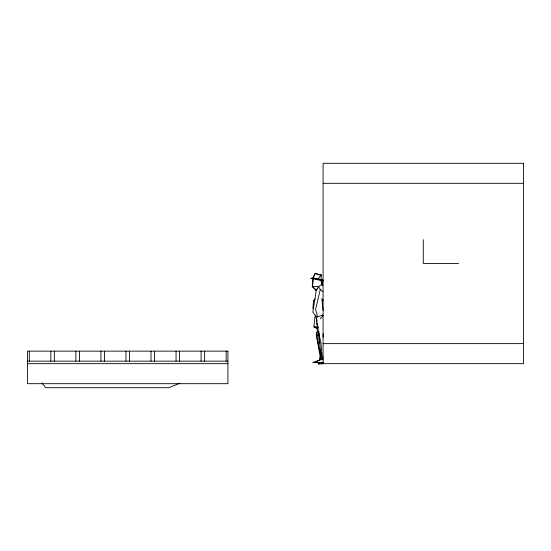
<?xml version="1.0" encoding="UTF-8"?>
<svg xmlns="http://www.w3.org/2000/svg" width="551" height="551" viewBox="0 0 551 551"><rect width="100%" height="100%" fill="white"/><g stroke="black" fill="none" stroke-linecap="round" stroke-linejoin="round"><path stroke-width="0.83" d="M323.506 362.758L312.816 362.606L320.386 359.803L320.606 349.954M323.079 337.136L323.155 333.81M319.842 343.128L318.946 342.047L319.153 333.272M317.404 288.407L316.219 290.453L312.314 286.857L312.555 278.682L321.977 280.714L322.128 284.35L318.492 286.616L316.219 290.453L312.844 312.004L316.343 317.293L317.135 321.288M321.901 279.729L322.487 279.887L321.081 279.577L321.267 274.873L315.02 273.551L312.699 278.083L318.072 279.013L321.267 274.873L321.212 275.39M319.442 360.815L320.93 355.96L316.777 337.012L317.431 327.411L315.84 315.461M320.386 359.803L320.93 352.337M312.872 308.636L313.602 300.832L315.138 299.007M321.977 280.714L322.128 284.35M317.755 328.21L316.143 328.189L313.918 326.922L314.869 317.045M322.411 362.338L322.239 363.86L318.457 364.053L318.829 362.386M313.54 278.909L312.314 286.857M319.201 360.712L320.138 356.531L316.253 334.319L317.19 331.929M316.219 290.453L312.61 286.293L318.492 286.616L320.317 289.461L315.571 309.338L317.645 316.908L316.343 317.293M319.043 331.537L318.664 333.073L321.329 359.879M322.659 362.2L322.239 363.86L321.977 362.276M318.946 362.434L318.457 364.053L319.532 362.861M313.305 278.11L315.02 273.551L320.441 275.163M316.777 337.012L318.678 333.197M310.716 278.462L313.636 278.193M320.4 318.843L323.127 315.289M323.389 357.42L322.287 358.57L314.773 362.53L323.223 362.703M320.138 356.531L320.93 355.96M313.602 300.832L314.883 300.061M179.84 383.214L168.806 387.704L45.581 387.704L41.979 382.897M317.645 316.908L322.838 314.972M316.453 362.282L314.773 362.53L323.237 362.517M311.046 278.262L313.829 278.172L321.081 279.577M323.086 183.331L523.45 183.331M458.632 263.481L423.271 263.481L423.271 239.651M323.086 343.624L523.45 343.624M27.55 361.153L227.914 361.153M27.55 363.66L227.914 363.66M317.41 327.108L313.918 326.922M323.485 280.19L313.829 278.172M315.916 362.579L323.306 362.785M315.654 278.834L318.134 278.978L322.927 280.735L318.134 278.978M317.431 327.411L314.559 327.067L317.762 328.279M322.858 285.673L321.467 284.681L321.164 280.466M322.204 279.798L323.465 280.817M320.317 289.461L322.886 291.658M318.946 342.047L319.959 343.177M323.32 300.591L321.812 298.628L323.113 310.468M323.161 359.886L322.287 358.57L320.902 342.515L318.664 333.073L317.039 323.079L318.216 327.769M226.144 351.139L226.144 361.153M204.641 351.139L204.641 361.153M201.094 351.139L201.094 361.153M179.592 351.139L179.592 361.153M176.051 351.139L176.051 361.153M154.549 351.139L154.549 361.153M151.008 351.139L151.008 361.153M129.506 351.139L129.506 361.153M125.959 351.139L125.959 361.153M104.456 351.139L104.456 361.153M100.916 351.139L100.916 361.153M79.413 351.139L79.413 361.153M75.873 351.139L75.873 361.153M54.363 351.139L54.363 361.153M50.823 351.139L50.823 361.153M29.32 351.139L29.32 361.153M523.45 163.296L323.086 163.296L323.086 363.66L523.45 363.66L523.45 163.296M227.914 351.139L27.55 351.139L27.55 383.696L227.914 383.696L227.914 351.139"/></g></svg>
